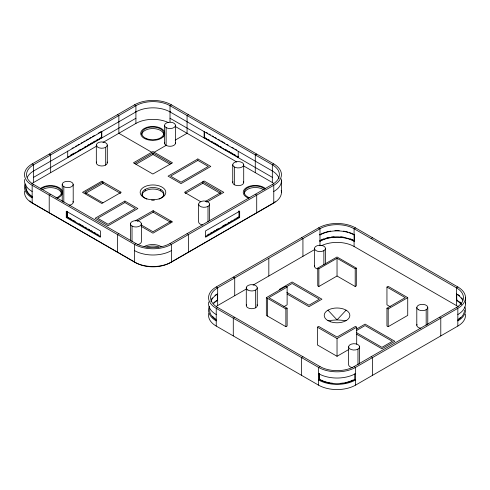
<?xml version="1.0" encoding="UTF-8"?>
<svg xmlns="http://www.w3.org/2000/svg" width="490" height="490" viewBox="0 0 490 490"><rect width="100%" height="100%" fill="white"/><g stroke="black" fill="none" stroke-linecap="round" stroke-linejoin="round"><path stroke-width="0.73" d="M464.44 310.182L464.434 310.207A25.051 14.467 0 0 1 457.764 320.043M346.099 310.164L337.034 319.878L327.969 320.625M213.45 303.083A24.586 14.192 0 0 1 217.327 300.162L217.358 294.508M32.162 203.032L32.162 185.287A26.16 15.104 0 0 1 32.162 163.929L134.468 104.86A26.16 15.104 0 0 1 171.463 104.86L273.769 163.929A26.16 15.104 0 0 1 273.769 185.287L273.769 203.032L171.463 262.095A26.16 15.104 0 0 1 134.468 262.095L32.162 203.032A26.16 15.104 0 0 1 24.598 191.039M71.938 148.433L73.249 147.68M75.215 146.541L76.532 145.787M77.843 145.028L79.153 144.268M81.12 143.135L82.43 142.376M83.741 141.622L85.058 140.863M86.369 140.103L88.335 138.97M89.646 138.211L90.956 137.457M92.267 136.698L94.239 135.565M98.172 133.292L101.448 131.4L101.448 137.733L67.35 157.425L67.706 157.633L67.706 151.294L67.35 151.085M279.092 178.648A24.114 13.922 0 0 0 272.324 170.986L170.018 111.916A24.114 13.922 0 0 0 135.914 111.916L33.608 170.986A24.114 13.922 0 0 0 27.367 177.227M70.266 155.324L74.198 153.052M78.792 150.399L80.103 149.64M84.697 146.994L86.007 146.234M87.318 145.475L89.284 144.342M90.595 143.582L91.906 142.829M93.222 142.069L95.189 140.936M96.499 140.177L97.81 139.417M99.121 138.664L101.087 137.525L101.81 137.941L101.81 131.608M33.608 177.319L135.914 118.255M31.807 183.67A24.114 13.922 0 0 1 33.608 182.507L97.014 145.898M102.974 142.461L135.914 123.437A24.114 13.922 0 0 1 168.266 122.525M33.608 184.454L32.162 185.287L134.468 244.351A26.16 15.104 0 0 0 171.463 244.351L273.769 185.287L272.324 184.454L170.018 243.518A24.114 13.922 0 0 1 135.914 243.518L33.608 184.454A24.114 13.922 0 0 1 33.608 164.763L135.914 105.693A24.114 13.922 0 0 1 170.018 105.693L272.324 164.763L273.769 163.929M171.463 104.86L170.018 105.693L170.018 121.955M170.018 111.916L170.361 111.714M50.66 194.297L49.214 195.13L49.214 212.874M188.515 114.703L187.07 115.542L187.07 133.286L175.218 140.128M134.67 163.538L152.966 152.972L171.261 163.538L172.505 162.815L152.966 151.539L133.427 162.815L152.837 174.024L171.261 163.538M154.209 152.255L166.135 145.371L166.135 127.627A5.494 3.173 0 0 1 168.597 122.322A5.494 3.173 0 0 1 175.322 126.206A5.494 3.173 0 0 1 166.135 127.627M85.407 193.47L102.925 183.358L120.571 193.397M135.975 164.279L152.966 154.466L169.957 164.279M66.266 217.536L100.364 237.221L100.364 230.882L66.266 211.196L66.266 217.536L67.35 216.911L67.35 211.276M204.845 137.525L204.122 137.941L204.122 131.608M185.171 193.434L202.811 183.248L220.518 193.47M118.862 233.675L117.416 234.508L117.416 252.252M256.717 154.087L255.278 154.92L255.278 172.664M171.261 221.168L152.966 231.727L141.206 224.941M205.433 201.439L221.174 192.35L202.811 181.753L202.811 183.248M206.743 202.192L223.789 192.35L204.122 180.994L184.516 192.313L200.851 201.813M135.914 243.518L134.468 244.351L134.468 262.095M272.324 170.986L272.642 170.802M207.76 234.704L209.071 233.944M210.382 233.191L212.354 232.052M213.665 231.298L214.975 230.539M216.286 229.779L218.252 228.646M222.191 226.374L226.123 224.102M228.089 222.968L229.406 222.209M230.717 221.449L232.027 220.696M233.993 219.557L235.304 218.803M236.615 218.044L237.932 217.284M205.5 236.425L238.949 217.119L238.949 210.78M239.665 217.536L205.567 237.221L205.567 230.882L239.665 211.196L239.665 217.536L238.587 216.911M272.324 203.693L170.018 262.756A24.114 13.922 0 0 1 135.914 262.756L50.66 213.536M216.231 326.071L216.231 308.326A26.16 15.104 0 0 1 216.231 286.969L318.537 227.905A26.16 15.104 0 0 1 355.532 227.905L457.838 286.969A26.16 15.104 0 0 1 457.838 308.326L457.838 326.071L355.532 385.14A26.16 15.104 0 0 1 318.537 385.14L216.231 326.071A26.16 15.104 0 0 1 208.789 313.422M216.451 306.311A24.114 13.922 0 0 1 217.676 305.546L246.531 288.886M253.085 285.1L314.733 249.508M217.676 307.493L216.231 308.326L318.537 367.396A26.16 15.104 0 0 0 355.532 367.396L457.838 308.326L456.392 307.493L354.086 366.563A24.114 13.922 0 0 1 319.982 366.563L217.676 307.493A24.114 13.922 0 0 1 217.676 287.802L319.982 228.738A24.114 13.922 0 0 1 354.086 228.738L456.392 287.802L457.838 286.969M355.532 227.905L354.086 228.738L354.086 246.482L456.392 305.546A24.114 13.922 0 0 1 458.193 306.709M354.429 241.098L354.086 241.294A24.114 13.922 0 0 0 319.982 241.294L319.67 241.117A24.586 14.192 0 0 1 354.429 241.098L354.466 234.777L354.086 234.955A24.114 13.922 0 0 0 319.982 234.955L319.67 234.777M279.202 289.48L292.15 282.001L321.924 299.194L308.976 306.673L287.14 294.061M287.122 287.085L268.826 297.651L287.122 308.21L287.122 325.954L285.878 326.677L266.339 315.395L266.339 297.651L285.878 286.368L287.122 287.085L287.122 304.829L283.857 306.716M317.759 268.116L337.034 256.987L356.31 268.116L356.31 285.86L355.201 286.503L337.034 276.017L318.868 286.503L317.759 285.86L317.759 268.116L318.868 268.759L337.034 258.273L355.201 268.759L356.31 268.116M286.95 286.479L292.15 283.477L319.376 299.194L308.976 305.197L286.864 292.432M234.722 317.336L233.283 318.169L233.283 335.913M371.138 238.581L372.584 237.748M266.339 297.651L285.878 308.933L287.122 308.21M348.837 349.468L337.034 356.285L317.367 344.929L317.367 327.185L318.671 326.426L337.034 337.028L355.397 326.426L356.702 327.185L356.702 344.188M386.947 287.085L388.19 286.368L407.729 297.651L407.729 315.395L388.19 326.671L386.947 325.954L386.947 308.21L405.242 297.651L386.947 287.085L386.947 304.829L390.212 306.716M302.93 356.714L301.485 357.553L301.485 375.297M317.367 327.185L337.034 338.541L356.702 327.185M386.947 308.21L388.19 308.927L407.729 297.651M356.677 328.974L365.087 324.117L394.866 341.31L381.918 348.782L356.775 334.266M356.61 330.462L365.087 325.562L392.361 341.31L381.918 347.337L356.64 332.741M319.982 366.563L318.537 367.396L318.537 385.14M457.084 299.966L456.392 300.364A24.114 13.922 0 0 1 461.194 304.321M135.332 220.794L153.137 210.7L172.511 221.884L152.966 233.167L141.243 226.398M137.31 221.168L153.137 212.195L170.618 222.289M42.667 189.489L44.945 188.479A10.988 6.339 0 0 1 61.422 193.973M346.099 320.625L337.034 319.878L327.969 310.164M206.449 132.533L207.76 133.292M209.071 134.046L210.382 134.805M212.354 135.938L213.665 136.698M214.975 137.457L216.286 138.211M218.252 139.35L219.563 140.103M220.88 140.863L224.812 143.135M226.778 144.268L228.089 145.028M232.027 147.3L233.993 148.433M235.304 149.193L236.615 149.952M205.5 137.904L206.811 138.664M208.121 139.417L209.432 140.177M211.398 141.31L212.715 142.069M214.026 142.829L218.614 145.475M219.924 146.234L221.241 146.994M225.173 149.266L227.139 150.399M228.45 151.159L229.767 151.912M231.078 152.672L233.044 153.805M234.355 154.564L235.666 155.324M236.976 156.077L238.293 156.837M238.587 157.425L204.483 137.733L204.483 131.4M170.018 118.255L272.324 177.319M175.267 126.469L236.731 161.957M243.359 165.779L272.324 182.507A24.114 13.922 0 0 1 273.549 183.266M134.468 104.86L135.914 105.693L135.914 123.437M135.571 111.714L135.914 111.916M318.537 227.905L319.982 228.738L319.982 245.741M117.416 114.703L118.862 115.542L118.862 133.286L151.722 152.255M255.278 194.297L256.717 195.13L256.717 212.874M301.485 237.748L302.93 238.581L302.93 256.325M439.34 317.336L440.786 318.169L440.786 335.913M49.214 154.087L50.66 154.92L50.66 172.664M187.07 233.675L188.515 234.508L188.515 252.252M233.283 277.126L234.722 277.959L234.722 295.703M371.138 356.714L372.584 357.553L372.584 375.297M102.925 202.836L84.758 192.35L102.925 181.864L121.22 192.276L101.81 203.479L82.534 192.35L101.81 181.22L102.925 181.864L102.925 183.358M32.162 163.929L33.608 164.763L33.608 182.507M170.018 243.518L171.463 244.351L171.463 262.095M216.231 286.969L217.676 287.802L217.676 305.546M354.086 366.563L355.532 367.396L355.532 385.14M217.333 300.168L217.676 300.364A24.114 13.922 0 0 0 213.842 303.249M354.399 379.303L355.532 379.952A26.16 15.104 0 0 1 318.537 379.952L319.639 379.315L319.603 373.668M68.006 217.284L71.938 219.557M73.249 220.316L75.215 221.449M79.153 223.722L81.12 224.861M82.43 225.614L83.741 226.374M85.058 227.133L86.369 227.887M88.335 229.026L89.646 229.779M90.956 230.539L92.267 231.298M94.239 232.432L95.55 233.191M96.861 233.944L98.172 234.704M100.432 236.425L66.989 217.119L66.989 211.484M49.998 213.156L33.608 203.693A24.114 13.922 0 0 1 29.774 200.808M465.5 297.651L465.5 303.867M456.392 305.546L456.392 287.802A24.114 13.922 0 0 1 456.392 307.493M427.782 307.493L427.782 324.496M426.178 309.735L426.178 325.262M416.8 307.493L416.8 325.238M388.19 308.927L388.19 326.671M359.58 346.871A5.494 3.173 0 0 1 351.336 349.615A5.494 3.173 0 0 1 351.336 344.127A5.494 3.173 0 0 1 359.58 346.871L359.58 363.874M357.97 349.113L357.97 364.64M355.201 268.759L355.201 286.503M354.742 373.864L354.742 379.499A25.051 14.467 0 0 1 319.321 379.517M348.592 346.871L348.592 364.615A5.494 3.173 0 0 0 352.665 367.678M337.034 258.273L337.034 276.017M337.034 338.541L337.034 356.285M325.476 248.424A5.494 3.173 0 0 1 317.238 251.174A5.494 3.173 0 0 1 317.238 245.68A5.494 3.173 0 0 1 325.476 248.424L325.476 263.951M323.865 250.666L323.865 264.716M318.868 268.759L318.868 286.503M314.488 248.424L314.488 266.168M285.878 308.933L285.878 326.677M281.432 180.828L281.432 192.35M272.324 182.507L272.324 164.763A24.114 13.922 0 0 1 272.324 184.454M268.826 258.273L268.826 276.017M267.583 298.367L267.583 316.111M257.268 287.802L257.268 305.546M255.657 290.049L255.657 307.793M246.286 287.802L246.286 305.546M243.714 164.763A5.494 3.173 0 0 1 235.476 167.507A5.494 3.173 0 0 1 235.476 162.018A5.494 3.173 0 0 1 243.714 164.763L243.714 182.507M238.226 151.294L238.226 157.633M234.343 167.004L234.343 184.748M232.732 164.763L232.732 182.507M209.616 204.14A5.494 3.173 0 0 1 201.372 206.884A5.494 3.173 0 0 1 201.372 201.396A5.494 3.173 0 0 1 209.616 204.14L209.616 220.408M208.005 206.382L208.005 221.909M198.628 204.14L198.628 221.884A5.494 3.173 0 0 0 202.701 224.947M175.512 125.385L175.512 143.129M164.524 125.385L164.524 143.129M160.696 189.385L160.696 190.88M153.137 210.7L153.137 212.195M152.966 152.972L152.966 154.466M145.236 189.385L145.236 190.88M141.408 223.832L141.408 241.576A5.494 3.173 0 0 1 137.335 244.639M132.031 226.074A5.494 3.173 0 0 0 141.218 224.653A5.494 3.173 0 0 0 134.493 220.77A5.494 3.173 0 0 0 132.031 226.074L132.031 241.601M130.42 223.832L130.42 240.835M107.304 145.071A5.494 3.173 0 0 1 99.066 147.821A5.494 3.173 0 0 1 99.066 142.327A5.494 3.173 0 0 1 107.304 145.071L107.304 162.815M105.693 147.319L105.693 165.063M96.322 145.071L96.322 162.815M73.2 184.454L73.2 202.199M63.823 186.696A5.494 3.173 0 0 0 73.016 185.275A5.494 3.173 0 0 0 66.285 181.386A5.494 3.173 0 0 0 63.823 186.696L63.823 202.223M62.218 184.454L62.218 201.457M321.734 245.564A24.114 13.922 0 0 1 354.086 246.482M420.867 328.3A5.494 3.173 0 0 1 416.984 324.417M257.085 304.725A5.494 3.173 0 0 1 251.774 308.718A5.494 3.173 0 0 1 246.47 304.725M317.238 268.918A5.494 3.173 0 0 1 314.678 265.347M216.231 314.549A26.16 15.104 0 0 1 208.789 301.901M216.231 320.889A26.16 15.104 0 0 1 209.457 306.299M210.908 301.687A24.114 13.922 0 0 1 217.676 294.025M216.372 320.05A25.051 14.467 0 0 1 209.793 308.706M215.533 319.045A24.586 14.192 0 0 1 212.47 316.191M211.288 299.586A24.586 14.192 0 0 1 212.464 297.846M214.951 295.427A24.586 14.192 0 0 1 216.703 294.202M355.532 373.613A26.16 15.104 0 0 1 318.537 373.613M353.223 379.928A24.586 14.192 0 0 1 349.983 381.318M349.296 381.557A24.586 14.192 0 0 1 344.899 382.708M343.368 382.972A24.586 14.192 0 0 1 340.568 383.309M332.722 383.241A24.586 14.192 0 0 1 330.634 382.978M329.862 382.849A24.586 14.192 0 0 1 324.699 381.557M324.019 381.324A24.586 14.192 0 0 1 320.209 379.64M465.402 314.078A26.16 15.104 0 0 1 457.838 326.071M464.881 306.936A26.16 15.104 0 0 1 457.838 320.889M460.067 302.054A25.051 14.467 0 0 1 461.053 302.961M465.402 302.557A26.16 15.104 0 0 1 457.838 314.549M319.903 240.59A25.051 14.467 0 0 1 323.786 238.863M326.413 238.036A25.051 14.467 0 0 1 329.831 237.282M331.228 237.068A25.051 14.467 0 0 1 334.107 236.768M462.634 300.266A24.114 13.922 0 0 0 456.392 294.025L456.741 293.829L456.741 300.162A24.604 14.204 0 0 1 461.641 304.204M340.679 236.823A25.051 14.467 0 0 1 343.521 237.154M350.276 238.838A25.051 14.467 0 0 1 354.19 240.566M460.649 317.312A24.604 14.204 0 0 1 458.579 319.063M457.985 294.6A24.604 14.204 0 0 1 459.675 295.868M461.641 297.865A24.604 14.204 0 0 1 462.462 299.016M319.676 234.784A24.586 14.192 0 0 1 324.766 232.523M325.464 232.297A24.586 14.192 0 0 1 330.701 231.102M334.927 230.674A24.586 14.192 0 0 1 339.202 230.674M343.435 231.102A24.586 14.192 0 0 1 347.955 232.082M349.37 232.517A24.586 14.192 0 0 1 354.429 234.759M171.463 250.574A26.16 15.104 0 0 1 134.468 250.574M281.211 190.377A26.16 15.104 0 0 1 273.769 203.032M281.211 178.856A26.16 15.104 0 0 1 273.769 191.504M32.162 197.844A26.16 15.104 0 0 1 25.119 183.891M32.303 197.005A25.051 14.467 0 0 1 25.897 184.914M32.162 191.504A26.16 15.104 0 0 1 24.598 179.518M32.665 196.809A24.586 14.192 0 0 1 26.086 187.149M107.12 161.994A5.494 3.173 0 0 1 101.81 165.988A5.494 3.173 0 0 1 96.506 161.994M175.322 142.308A5.494 3.173 0 0 1 170.018 146.302A5.494 3.173 0 0 1 164.714 142.308M243.53 181.686A5.494 3.173 0 0 1 238.226 185.679A5.494 3.173 0 0 1 232.915 181.686M73.016 201.378A5.494 3.173 0 0 1 69.133 205.261M146.896 199.099A10.933 6.315 0 0 1 144.746 189.685A10.933 6.315 0 0 1 161.186 189.685A10.933 6.315 0 0 1 159.036 199.099M154.393 200.104A10.933 6.315 0 0 1 151.539 200.104M142.033 195.339A10.933 6.315 0 0 1 152.966 189.03A10.933 6.315 0 0 1 163.899 195.339M248.577 198.138A12.06 6.964 0 0 1 247.034 187.272A12.06 6.964 0 0 1 265.715 188.871M249.784 197.844A10.988 6.339 0 0 1 247.505 187.866A10.988 6.339 0 0 1 264.79 189.183M55.927 197.972A10.988 6.339 0 0 0 58.206 196.962L59.952 195.651A10.988 6.339 0 0 0 58.206 187.995A10.988 6.339 0 0 0 44.945 186.984L42.667 187.995A10.988 6.339 0 0 0 40.921 189.305M57.134 198.266A12.06 6.964 0 0 0 58.959 197.403L60.876 195.957A12.06 6.964 0 0 0 58.959 187.56A12.06 6.964 0 0 0 44.406 186.451L41.907 187.56A12.06 6.964 0 0 0 40.407 188.613M144.152 246.586A12.06 6.964 0 0 1 161.204 246.586M141.8 134.358A10.988 6.339 0 0 1 144.979 130.42L147.251 129.415A10.988 6.339 0 0 1 163.727 134.909M275.202 201.684A24.114 13.922 0 0 1 273.549 202.927M244.29 193.844A10.988 6.339 0 0 1 251.07 187.989A10.988 6.339 0 0 1 263.044 189.361M146.651 246.972A12.06 6.964 0 0 1 158.705 246.972M163.188 136.894L161.271 138.333A12.06 6.964 0 0 1 144.219 138.333A12.06 6.964 0 0 1 144.219 128.49L146.718 127.382A12.06 6.964 0 0 1 161.271 128.49A12.06 6.964 0 0 1 163.188 136.894M124.913 201.078L95.133 218.264L108.082 225.743L137.855 208.55L124.913 201.078M197.85 158.962L168.076 176.155L181.024 183.628L210.798 166.435L197.85 158.962M124.913 202.548L97.681 218.264L108.082 224.267L135.307 208.55L124.913 202.548M197.85 160.408L170.581 176.155L181.024 182.182L208.293 166.435L197.85 160.408M319.284 379.523L319.26 373.864L319.284 379.523M330.627 321.801A12.814 7.399 0 0 0 349.848 315.395A12.814 7.399 0 0 0 330.627 308.988A12.814 7.399 0 0 0 330.627 321.801M418.405 309.735A5.494 3.173 0 0 0 427.599 308.314A5.494 3.173 0 0 0 420.867 304.431A5.494 3.173 0 0 0 418.405 309.735M247.891 290.049A5.494 3.173 0 0 0 257.085 288.622A5.494 3.173 0 0 0 250.353 284.739A5.494 3.173 0 0 0 247.891 290.049M146.424 138.603A10.994 6.346 0 0 0 163.697 133.978A10.994 6.346 0 0 0 148.115 127.651A10.994 6.346 0 0 0 146.424 138.603M146.559 198.762A12.814 7.399 0 0 0 165.785 192.35A12.814 7.399 0 0 0 146.559 185.943A12.814 7.399 0 0 0 146.559 198.762"/></g></svg>
